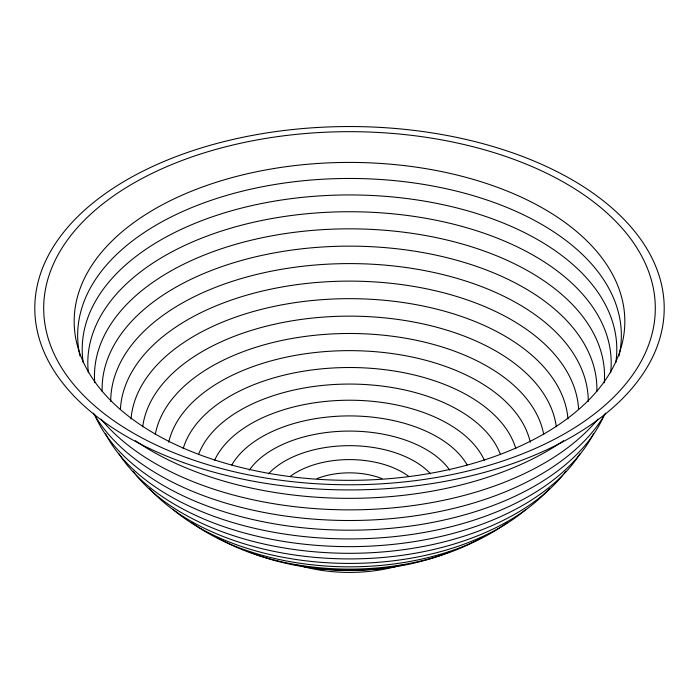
<?xml version="1.0" encoding="UTF-8"?>
<svg xmlns="http://www.w3.org/2000/svg" width="699" height="699" viewBox="0 0 699 699"><rect width="100%" height="100%" fill="white"/><g stroke="black" fill="none" stroke-linecap="round" stroke-linejoin="round"><path stroke-width="1.05" d="M507.334 522.59A200.84 115.955 0 0 1 191.666 522.59M110.722 401.444A238.778 137.852 0 0 1 349.5 263.593A238.778 137.852 0 0 1 588.278 401.444M102.141 391.466A247.394 142.832 0 0 1 349.5 246.135A247.394 142.832 0 0 1 596.859 391.466M120.403 409.299A229.211 132.329 0 0 1 349.5 281.12A229.211 132.329 0 0 1 578.597 409.299M131.001 418.998A218.743 126.292 0 0 1 349.5 298.665A218.743 126.292 0 0 1 567.999 418.998M605.5 413.126A269.167 155.405 0 0 1 349.5 520.502A269.167 155.405 0 0 1 93.5 413.126M604.399 414.559A262.343 151.465 0 0 1 349.5 530.2A262.343 151.465 0 0 1 94.601 414.559M549.327 488.706A224.999 129.9 0 0 1 349.5 558.912A224.999 129.9 0 0 1 149.673 488.706M88.389 372.838A261.679 151.08 0 0 1 349.5 211.736A261.679 151.08 0 0 1 610.611 372.838M83.225 362.702A267.289 154.322 0 0 1 349.5 194.934A267.289 154.322 0 0 1 615.775 362.702M593.425 433.878A254.48 146.921 0 0 1 349.5 538.92A254.48 146.921 0 0 1 105.575 433.878M597.933 419.138A274.934 158.734 0 0 1 349.5 509.868A274.934 158.734 0 0 1 101.067 419.138M563.656 440.711A279.617 161.434 0 0 1 135.344 440.711M80.018 356.062A271.841 156.943 0 0 1 349.5 178.463A271.841 156.943 0 0 1 618.982 356.062M565.875 471.24A235.764 136.122 0 0 1 564.076 473.59M562.826 475.137A235.764 136.122 0 0 1 349.5 553.302A235.764 136.122 0 0 1 136.174 475.137M134.924 473.59A235.764 136.122 0 0 1 133.125 471.24M580.056 453.703A245.611 141.801 0 0 1 349.5 546.635A245.611 141.801 0 0 1 118.944 453.703M142.692 426.757A207.411 119.747 0 0 1 349.5 316.14A207.411 119.747 0 0 1 556.308 426.757M155.283 434.603A195.257 112.731 0 0 1 349.5 333.484A195.257 112.731 0 0 1 543.717 434.603M525.954 509.484A213.344 123.173 0 0 1 173.046 509.484M168.712 442.24A182.334 105.269 0 0 1 349.5 350.636A182.334 105.269 0 0 1 530.288 442.24M94.723 382.755A255.048 147.244 0 0 1 349.5 228.835A255.048 147.244 0 0 1 604.277 382.755M481.192 537.95A187.55 108.284 0 0 1 217.808 537.95M183.173 448.671A168.695 97.397 0 0 1 349.5 367.517A168.695 97.397 0 0 1 515.827 448.671M198.831 453.756A154.383 89.131 0 0 1 349.5 384.066A154.383 89.131 0 0 1 500.169 453.756M214.637 460.23A139.468 80.525 0 0 1 349.5 400.221A139.468 80.525 0 0 1 484.363 460.23M231.815 464.957A124.003 71.595 0 0 1 349.5 415.914A124.003 71.595 0 0 1 467.185 464.957M249.29 470.13A108.048 62.377 0 0 1 349.5 431.082A108.048 62.377 0 0 1 449.71 470.13M268.495 473.817A91.665 52.923 0 0 1 349.5 445.665A91.665 52.923 0 0 1 430.505 473.817M290.303 476.342A74.915 43.251 0 0 1 408.697 476.342M316.97 478.623A57.877 33.412 0 0 1 382.03 478.623M398.919 565.718A111.141 64.168 0 0 1 300.081 565.718M405.376 564.46A158.804 91.683 0 0 1 403.297 564.906M402.248 565.115A158.804 91.683 0 0 1 400.151 565.535M398.046 565.937A158.804 91.683 0 0 1 300.954 565.937M298.849 565.535A158.804 91.683 0 0 1 296.752 565.115M295.703 564.906A158.804 91.683 0 0 1 293.624 564.46M450.016 551.773A173.518 100.184 0 0 1 447.037 552.97M446.032 553.363A173.518 100.184 0 0 1 252.968 553.363M251.963 552.97A173.518 100.184 0 0 1 248.984 551.773M204.414 456.473A275.319 158.953 0 0 0 624.688 326.363A275.319 158.953 0 0 0 219.399 181.286A275.319 158.953 0 0 0 204.414 456.473M188.354 458.282A305.812 176.559 0 0 0 655.155 313.772A305.812 176.559 0 0 0 204.99 152.627A305.812 176.559 0 0 0 188.354 458.282M183.662 462.651A314.707 181.696 0 0 0 664.05 313.938A314.707 181.696 0 0 0 200.788 148.101A314.707 181.696 0 0 0 183.662 462.651"/></g></svg>
